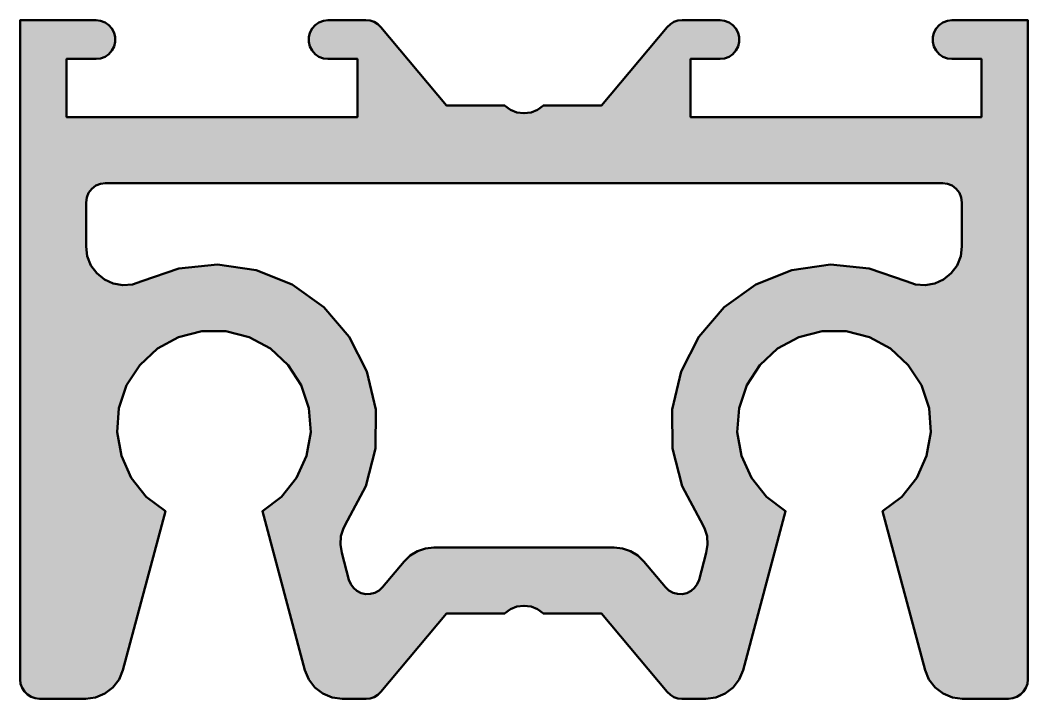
# Model space of a CAD drawing. Extents: x 0 to 26, y 0 to 17.5.
import ezdxf

# ---------------------------------------------------------------- set-up
doc = ezdxf.new("R2010")
doc.units = 0
doc.layers.add('0S-Plastic contour', color=254, linetype='Continuous', lineweight=50)
doc.layers.add('0S-Plastic hatch', color=253, linetype='Continuous', lineweight=25)

# ---------------------------------------------------------------- blocks, each defined once
blk = doc.blocks.new('244693__F94C97AF_6C99_4658_98BE_482B31B02DC0_')
at = {"layer": '0S-Plastic hatch'}
h = blk.add_hatch(color=256, dxfattribs=at)
h.paths.add_polyline_path([(1.958, 17.5), (0, 17.5), (0, 0.5), (0.013, 0.389), (0.05, 0.283), (0.109, 0.188), (0.188, 0.109), (0.283, 0.05), (0.389, 0.013), (0.5, 0), (1.687, 0), (1.946, 0.034), (2.187, 0.134), (2.394, 0.293), (2.553, 0.5), (2.653, 0.741), (3.75, 4.835), (3.254, 5.21), (2.867, 5.696), (2.611, 6.263), (2.503, 6.875), (2.55, 7.495), (2.748, 8.085), (3.085, 8.607), (3.541, 9.03), (4.087, 9.327), (4.689, 9.481), (5.311, 9.481), (5.913, 9.327), (6.459, 9.03), (6.915, 8.607), (7.252, 8.085), (7.45, 7.495), (7.497, 6.875), (7.389, 6.263), (7.133, 5.696), (6.746, 5.21), (6.25, 4.835), (7.347, 0.741), (7.447, 0.5), (7.606, 0.293), (7.813, 0.134), (8.054, 0.034), (8.313, 0), (8.921, 0), (9.029, 0.012), (9.132, 0.047), (9.225, 0.103), (9.304, 0.179), (11, 2.2), (12.5, 2.2), (12.648, 2.309), (12.818, 2.377), (13, 2.4), (13.182, 2.377), (13.352, 2.309), (13.5, 2.2), (15, 2.2), (16.697, 0.179), (16.776, 0.103), (16.869, 0.047), (16.972, 0.012), (17.08, 0), (17.687, 0), (17.946, 0.034), (18.187, 0.134), (18.394, 0.293), (18.553, 0.5), (18.653, 0.741), (19.75, 4.835), (19.254, 5.21), (18.867, 5.696), (18.611, 6.263), (18.503, 6.875), (18.55, 7.495), (18.748, 8.085), (19.085, 8.607), (19.541, 9.03), (20.087, 9.327), (20.689, 9.481), (21.311, 9.481), (21.913, 9.327), (22.459, 9.03), (22.915, 8.607), (23.252, 8.085), (23.45, 7.495), (23.497, 6.875), (23.389, 6.263), (23.133, 5.696), (22.746, 5.21), (22.25, 4.835), (23.347, 0.741), (23.447, 0.5), (23.606, 0.293), (23.813, 0.134), (24.054, 0.034), (24.313, 0), (25.5, 0), (25.611, 0.013), (25.717, 0.05), (25.812, 0.109), (25.891, 0.188), (25.95, 0.283), (25.987, 0.389), (26, 0.5), (26, 17.5), (24.042, 17.5), (23.923, 17.486), (23.81, 17.443), (23.711, 17.374), (23.631, 17.284), (23.575, 17.177), (23.546, 17.06), (23.546, 16.94), (23.575, 16.823), (23.631, 16.716), (23.711, 16.626), (23.81, 16.557), (23.923, 16.515), (24.042, 16.5), (24.8, 16.5), (24.8, 15), (17.3, 15), (17.3, 16.5), (18.058, 16.5), (18.177, 16.515), (18.29, 16.557), (18.389, 16.626), (18.469, 16.716), (18.525, 16.823), (18.554, 16.94), (18.554, 17.06), (18.525, 17.177), (18.469, 17.284), (18.389, 17.374), (18.29, 17.443), (18.177, 17.486), (18.058, 17.5), (17.08, 17.5), (16.972, 17.488), (16.869, 17.453), (16.776, 17.397), (16.697, 17.322), (15, 15.3), (13.5, 15.3), (13.352, 15.191), (13.182, 15.123), (13, 15.1), (12.818, 15.123), (12.648, 15.191), (12.5, 15.3), (11, 15.3), (9.304, 17.321), (9.225, 17.397), (9.132, 17.453), (9.029, 17.488), (8.921, 17.5), (7.942, 17.5), (7.823, 17.486), (7.71, 17.443), (7.611, 17.374), (7.531, 17.284), (7.475, 17.177), (7.446, 17.06), (7.446, 16.94), (7.475, 16.823), (7.531, 16.716), (7.611, 16.626), (7.71, 16.557), (7.823, 16.515), (7.942, 16.5), (8.7, 16.5), (8.7, 15), (1.2, 15), (1.2, 16.5), (1.958, 16.5), (2.077, 16.515), (2.19, 16.557), (2.289, 16.626), (2.369, 16.716), (2.425, 16.823), (2.454, 16.94), (2.454, 17.06), (2.425, 17.177), (2.369, 17.284), (2.289, 17.374), (2.19, 17.443), (2.077, 17.486)])
h.paths.add_polyline_path([(2.071, 13.283), (2.2, 13.3), (23.8, 13.3), (23.929, 13.283), (24.05, 13.233), (24.154, 13.154), (24.233, 13.05), (24.283, 12.93), (24.3, 12.8), (24.3, 11.664), (24.268, 11.413), (24.174, 11.178), (24.024, 10.974), (23.828, 10.814), (23.598, 10.709), (23.349, 10.665), (23.097, 10.685), (22.858, 10.767), (21.91, 11.1), (20.909, 11.199), (19.914, 11.057), (18.981, 10.683), (18.164, 10.098), (17.509, 9.336), (17.054, 8.439), (16.825, 7.461), (16.835, 6.456), (17.084, 5.482), (17.557, 4.595), (17.661, 4.404), (17.722, 4.195), (17.736, 3.978), (17.703, 3.763), (17.517, 3.07), (17.472, 2.957), (17.401, 2.859), (17.309, 2.781), (17.201, 2.728), (17.082, 2.701), (16.962, 2.704), (16.845, 2.736), (16.739, 2.795), (16.651, 2.878), (16.092, 3.543), (15.935, 3.694), (15.749, 3.807), (15.543, 3.877), (15.326, 3.9), (10.674, 3.9), (10.457, 3.877), (10.251, 3.807), (10.065, 3.694), (9.907, 3.543), (9.349, 2.878), (9.261, 2.795), (9.155, 2.736), (9.038, 2.704), (8.918, 2.701), (8.8, 2.727), (8.691, 2.781), (8.599, 2.859), (8.528, 2.957), (8.483, 3.069), (8.297, 3.763), (8.264, 3.978), (8.278, 4.195), (8.339, 4.404), (8.443, 4.595), (8.916, 5.482), (9.165, 6.456), (9.175, 7.461), (8.946, 8.439), (8.491, 9.336), (7.836, 10.098), (7.019, 10.683), (6.086, 11.057), (5.091, 11.199), (4.09, 11.1), (3.142, 10.767), (2.903, 10.685), (2.651, 10.665), (2.402, 10.709), (2.172, 10.814), (1.976, 10.974), (1.826, 11.178), (1.732, 11.413), (1.7, 11.664), (1.7, 12.8), (1.717, 12.93), (1.767, 13.05), (1.846, 13.154), (1.95, 13.233)])
at = {"layer": '0S-Plastic contour', "color": 7}
for points in [[(1.958, 17.5), (0, 17.5), (0, 0.5), (0.013, 0.389), (0.05, 0.283), (0.109, 0.188), (0.188, 0.109), (0.283, 0.05), (0.389, 0.013), (0.5, 0), (1.687, 0), (1.946, 0.034), (2.187, 0.134), (2.394, 0.293), (2.553, 0.5), (2.653, 0.741), (3.75, 4.835), (3.254, 5.21), (2.867, 5.696), (2.611, 6.263), (2.503, 6.875), (2.55, 7.495), (2.748, 8.085), (3.085, 8.607), (3.541, 9.03), (4.087, 9.327), (4.689, 9.481), (5.311, 9.481), (5.913, 9.327), (6.459, 9.03), (6.915, 8.607), (7.252, 8.085), (7.45, 7.495), (7.497, 6.875), (7.389, 6.263), (7.133, 5.696), (6.746, 5.21), (6.25, 4.835), (7.347, 0.741), (7.447, 0.5), (7.606, 0.293), (7.813, 0.134), (8.054, 0.034), (8.313, 0), (8.921, 0), (9.029, 0.012), (9.132, 0.047), (9.225, 0.103), (9.304, 0.179), (11, 2.2), (12.5, 2.2), (12.648, 2.309), (12.818, 2.377), (13, 2.4), (13.182, 2.377), (13.352, 2.309), (13.5, 2.2), (15, 2.2), (16.697, 0.179), (16.776, 0.103), (16.869, 0.047), (16.972, 0.012), (17.08, 0), (17.687, 0), (17.946, 0.034), (18.187, 0.134), (18.394, 0.293), (18.553, 0.5), (18.653, 0.741), (19.75, 4.835), (19.254, 5.21), (18.867, 5.696), (18.611, 6.263), (18.503, 6.875), (18.55, 7.495), (18.748, 8.085), (19.085, 8.607), (19.541, 9.03), (20.087, 9.327), (20.689, 9.481), (21.311, 9.481), (21.913, 9.327), (22.459, 9.03), (22.915, 8.607), (23.252, 8.085), (23.45, 7.495), (23.497, 6.875), (23.389, 6.263), (23.133, 5.696), (22.746, 5.21), (22.25, 4.835), (23.347, 0.741), (23.447, 0.5), (23.606, 0.293), (23.813, 0.134), (24.054, 0.034), (24.313, 0), (25.5, 0), (25.611, 0.013), (25.717, 0.05), (25.812, 0.109), (25.891, 0.188), (25.95, 0.283), (25.987, 0.389), (26, 0.5), (26, 17.5), (24.042, 17.5), (23.923, 17.486), (23.81, 17.443), (23.711, 17.374), (23.631, 17.284), (23.575, 17.177), (23.546, 17.06), (23.546, 16.94), (23.575, 16.823), (23.631, 16.716), (23.711, 16.626), (23.81, 16.557), (23.923, 16.515), (24.042, 16.5), (24.8, 16.5), (24.8, 15), (17.3, 15), (17.3, 16.5), (18.058, 16.5), (18.177, 16.515), (18.29, 16.557), (18.389, 16.626), (18.469, 16.716), (18.525, 16.823), (18.554, 16.94), (18.554, 17.06), (18.525, 17.177), (18.469, 17.284), (18.389, 17.374), (18.29, 17.443), (18.177, 17.486), (18.058, 17.5), (17.08, 17.5), (16.972, 17.488), (16.869, 17.453), (16.776, 17.397), (16.697, 17.322), (15, 15.3), (13.5, 15.3), (13.352, 15.191), (13.182, 15.123), (13, 15.1), (12.818, 15.123), (12.648, 15.191), (12.5, 15.3), (11, 15.3), (9.304, 17.321), (9.225, 17.397), (9.132, 17.453), (9.029, 17.488), (8.921, 17.5), (7.942, 17.5), (7.823, 17.486), (7.71, 17.443), (7.611, 17.374), (7.531, 17.284), (7.475, 17.177), (7.446, 17.06), (7.446, 16.94), (7.475, 16.823), (7.531, 16.716), (7.611, 16.626), (7.71, 16.557), (7.823, 16.515), (7.942, 16.5), (8.7, 16.5), (8.7, 15), (1.2, 15), (1.2, 16.5), (1.958, 16.5), (2.077, 16.515), (2.19, 16.557), (2.289, 16.626), (2.369, 16.716), (2.425, 16.823), (2.454, 16.94), (2.454, 17.06), (2.425, 17.177), (2.369, 17.284), (2.289, 17.374), (2.19, 17.443), (2.077, 17.486), (1.958, 17.5)], [(2.071, 13.283), (2.2, 13.3), (23.8, 13.3), (23.929, 13.283), (24.05, 13.233), (24.154, 13.154), (24.233, 13.05), (24.283, 12.93), (24.3, 12.8), (24.3, 11.664), (24.268, 11.413), (24.174, 11.178), (24.024, 10.974), (23.828, 10.814), (23.598, 10.709), (23.349, 10.665), (23.097, 10.685), (22.858, 10.767), (21.91, 11.1), (20.909, 11.199), (19.914, 11.057), (18.981, 10.683), (18.164, 10.098), (17.509, 9.336), (17.054, 8.439), (16.825, 7.461), (16.835, 6.456), (17.084, 5.482), (17.557, 4.595), (17.661, 4.404), (17.722, 4.195), (17.736, 3.978), (17.703, 3.763), (17.517, 3.07), (17.472, 2.957), (17.401, 2.859), (17.309, 2.781), (17.201, 2.728), (17.082, 2.701), (16.962, 2.704), (16.845, 2.736), (16.739, 2.795), (16.651, 2.878), (16.092, 3.543), (15.935, 3.694), (15.749, 3.807), (15.543, 3.877), (15.326, 3.9), (10.674, 3.9), (10.457, 3.877), (10.251, 3.807), (10.065, 3.694), (9.907, 3.543), (9.349, 2.878), (9.261, 2.795), (9.155, 2.736), (9.038, 2.704), (8.918, 2.701), (8.8, 2.727), (8.691, 2.781), (8.599, 2.859), (8.528, 2.957), (8.483, 3.069), (8.297, 3.763), (8.264, 3.978), (8.278, 4.195), (8.339, 4.404), (8.443, 4.595), (8.916, 5.482), (9.165, 6.456), (9.175, 7.461), (8.946, 8.439), (8.491, 9.336), (7.836, 10.098), (7.019, 10.683), (6.086, 11.057), (5.091, 11.199), (4.09, 11.1), (3.142, 10.767), (2.903, 10.685), (2.651, 10.665), (2.402, 10.709), (2.172, 10.814), (1.976, 10.974), (1.826, 11.178), (1.732, 11.413), (1.7, 11.664), (1.7, 12.8), (1.717, 12.93), (1.767, 13.05), (1.846, 13.154), (1.95, 13.233), (2.071, 13.283)]]:
    blk.add_lwpolyline(points, close=True, dxfattribs=at)
blk = doc.blocks.new('244693__92DB3396_96E8_4534_9569_6B2F7722D60F_')
at = {"layer": '0S-Plastic contour', "color": 7}
blk.add_blockref('244693__F94C97AF_6C99_4658_98BE_482B31B02DC0_', (0, 0), dxfattribs=at)

msp = doc.modelspace()

# ---------------------------------------------------------------- block references
at = {"layer": '0S-Plastic contour', "color": 7}
msp.add_blockref('244693__92DB3396_96E8_4534_9569_6B2F7722D60F_', (0, 0), dxfattribs=at)

doc.saveas('drawing.dxf')
